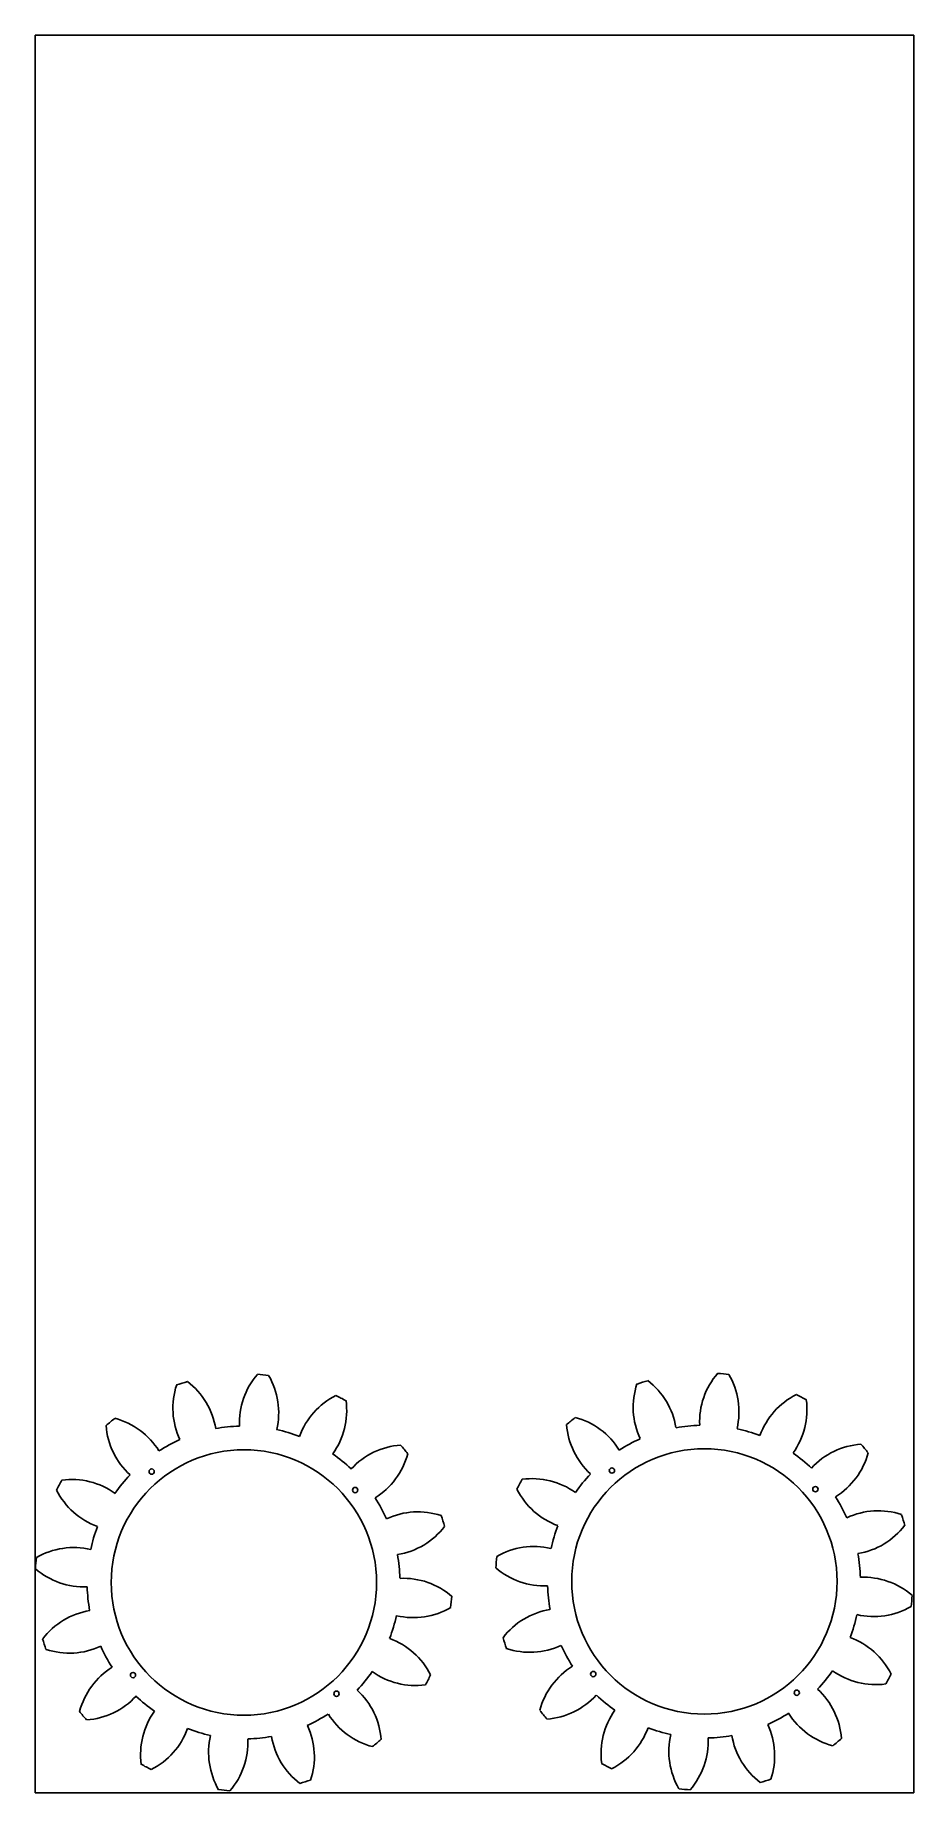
# Model space of a CAD drawing. Header units: millimetres. Extents: x -2986 to -2486, y 371 to 1371.
import ezdxf

# ---------------------------------------------------------------- set-up
doc = ezdxf.new("R2010")
doc.units = ezdxf.units.MM
doc.header["$MEASUREMENT"] = 0
for name, color, linetype, true_color in [('DEFAULT', 178, 'Continuous', 0x000000), ('GEARS', 15, 'Continuous', 0x994c4c), ('Predefinito', 178, 'Continuous', 0x000000)]:
    doc.layers.add(name, color=color, linetype=linetype, true_color=true_color)

msp = doc.modelspace()

# ---------------------------------------------------------------- linework, layer by layer
at = {"color": 7, "linetype": 'Continuous', "true_color": 0xffffff}
for centre, radius, start, end in [((-2865, 589.7), 42.2, 161.6317, 204.9896), ((-2867, 490.6), 118.7, 105.6186, 108.709), ((-2924.5, 571.3), 42.2, 9.338, 52.6959), ((-2827.2, 581.4), 42.2, 139.1317, 182.4896), ((-2867, 490.6), 118.7, 83.1186, 86.209), ((-2889.2, 587.2), 42.2, 346.838, 30.1959), ((-2603.1, 590.3), 42.2, 161.6317, 204.9896), ((-2605, 491.1), 118.7, 105.6186, 108.709), ((-2662.6, 571.9), 42.2, 9.338, 52.6959), ((-2565.3, 582), 42.2, 139.1317, 182.4896), ((-2605, 491.1), 118.7, 83.1186, 86.209), ((-2627.3, 587.8), 42.2, 346.838, 30.1959), ((-2795.5, 559.3), 42.2, 116.6317, 159.9896), ((-2850.5, 588.4), 42.2, 324.338, 7.6959), ((-2867, 490.6), 118.7, 60.6186, 63.709), ((-2533.5, 559.8), 42.2, 116.6317, 159.9896), ((-2588.6, 588.9), 42.2, 324.338, 7.6959), ((-2605, 491.1), 118.7, 60.6186, 63.709), ((-2867, 490.6), 118.7, 128.1186, 131.209), ((-2951, 543.2), 42.2, 31.838, 75.1959), ((-2605, 491.1), 118.7, 128.1186, 131.209), ((-2641.1, 583.5), 42.2, 184.1317, 227.4896), ((-2689.1, 543.7), 42.2, 31.838, 75.1959), ((-2605, 491.1), 89, 91.5454, 100.2822), ((-2903.1, 582.9), 42.2, 184.1317, 227.4896), ((-2867, 490.6), 89, 114.0454, 122.7822), ((-2867, 490.6), 89, 91.5454, 100.2822), ((-2867, 490.6), 89, 69.0454, 77.7822), ((-2605, 491.1), 89, 114.0454, 122.7822), ((-2605, 491.1), 89, 69.0454, 77.7822), ((-2867, 490.6), 89, 46.5454, 55.2822), ((-2774.6, 526.7), 42.2, 94.1317, 137.4896), ((-2814.4, 574.6), 42.2, 301.838, 345.1959), ((-2867, 490.6), 118.7, 38.1186, 41.209), ((-2605, 491.1), 89, 46.5454, 55.2822), ((-2512.7, 527.2), 42.2, 94.1317, 137.4896), ((-2552.4, 575.2), 42.2, 301.838, 345.1959), ((-2605, 491.1), 118.7, 38.1186, 41.209), ((-2867, 490.6), 89, 136.5454, 145.2822), ((-2605, 491.1), 89, 136.5454, 145.2822), ((-2867, 490.6), 118.7, 150.6186, 153.709), ((-2935.7, 562.1), 42.2, 206.6317, 249.9896), ((-2964.7, 507), 42.2, 54.338, 97.6959), ((-2605, 491.1), 118.7, 150.6186, 153.709), ((-2673.7, 562.6), 42.2, 206.6317, 249.9896), ((-2702.8, 507.5), 42.2, 54.338, 97.6959), ((-2867, 490.6), 89, 24.0454, 32.7822), ((-2767.8, 488.6), 42.2, 71.6317, 114.9896), ((-2605, 491.1), 89, 24.0454, 32.7822), ((-2505.9, 489.2), 42.2, 71.6317, 114.9896), ((-2867, 490.6), 89, 159.0454, 167.7822), ((-2786.2, 548.1), 42.2, 279.338, 322.6959), ((-2867, 490.6), 118.7, 15.6186, 18.709), ((-2605, 491.1), 89, 159.0454, 167.7822), ((-2524.3, 548.7), 42.2, 279.338, 322.6959), ((-2605, 491.1), 118.7, 15.6186, 18.709), ((-2963.6, 468.3), 42.2, 76.838, 120.1959), ((-2701.7, 468.9), 42.2, 76.838, 120.1959), ((-2867, 490.6), 118.7, 173.1186, 176.209), ((-2867, 490.6), 89, 1.5454, 10.2822), ((-2605, 491.1), 118.7, 173.1186, 176.209), ((-2605, 491.1), 89, 1.5454, 10.2822), ((-2957.8, 530.3), 42.2, 229.1317, 272.4896), ((-2776.1, 450.8), 42.2, 49.1317, 92.4896), ((-2695.9, 530.9), 42.2, 229.1317, 272.4896), ((-2514.2, 451.4), 42.2, 49.1317, 92.4896), ((-2867, 490.6), 89, 181.5454, 190.2822), ((-2867, 490.6), 118.7, 353.1186, 356.209), ((-2605, 491.1), 89, 181.5454, 190.2822), ((-2605, 491.1), 118.7, 353.1186, 356.209), ((-2947.7, 433), 42.2, 99.338, 142.6959), ((-2867, 490.6), 89, 339.0454, 347.7822), ((-2770.3, 512.8), 42.2, 256.838, 300.1959), ((-2685.8, 433.6), 42.2, 99.338, 142.6959), ((-2605, 491.1), 89, 339.0454, 347.7822), ((-2508.4, 513.4), 42.2, 256.838, 300.1959), ((-2867, 490.6), 118.7, 195.6186, 198.709), ((-2966.1, 492.6), 42.2, 251.6317, 294.9896), ((-2867, 490.6), 89, 204.0454, 212.7822), ((-2798.3, 419.1), 42.2, 26.6317, 69.9896), ((-2605, 491.1), 118.7, 195.6186, 198.709), ((-2704.2, 493.1), 42.2, 251.6317, 294.9896), ((-2605, 491.1), 89, 204.0454, 212.7822), ((-2536.3, 419.6), 42.2, 26.6317, 69.9896), ((-2919.5, 406.5), 42.2, 121.838, 165.1959), ((-2657.6, 407.1), 42.2, 121.838, 165.1959), ((-2605, 491.1), 89, 316.5454, 325.2822), ((-2507.2, 474.7), 42.2, 234.338, 277.6959), ((-2867, 490.6), 89, 316.5454, 325.2822), ((-2769.2, 474.2), 42.2, 234.338, 277.6959), ((-2867, 490.6), 118.7, 330.6186, 333.709), ((-2605, 491.1), 118.7, 330.6186, 333.709), ((-2959.3, 454.5), 42.2, 274.1317, 317.4896), ((-2867, 490.6), 89, 226.5454, 235.2822), ((-2830.8, 398.2), 42.2, 4.1317, 47.4896), ((-2697.4, 455), 42.2, 274.1317, 317.4896), ((-2605, 491.1), 89, 226.5454, 235.2822), ((-2568.9, 398.8), 42.2, 4.1317, 47.4896), ((-2867, 490.6), 118.7, 218.1186, 221.209), ((-2883.4, 392.8), 42.2, 144.338, 187.6959), ((-2867, 490.6), 89, 294.0454, 302.7822), ((-2782.9, 438), 42.2, 211.838, 255.1959), ((-2605, 491.1), 118.7, 218.1186, 221.209), ((-2621.4, 393.3), 42.2, 144.338, 187.6959), ((-2605, 491.1), 89, 294.0454, 302.7822), ((-2521, 438.5), 42.2, 211.838, 255.1959), ((-2938.5, 421.9), 42.2, 296.6317, 339.9896), ((-2867, 490.6), 89, 249.0454, 257.7822), ((-2844.7, 393.9), 42.2, 166.838, 210.1959), ((-2906.7, 399.7), 42.2, 319.1317, 2.4896), ((-2867, 490.6), 89, 271.5454, 280.2822), ((-2809.4, 409.8), 42.2, 189.338, 232.6959), ((-2868.9, 391.4), 42.2, 341.6317, 24.9896), ((-2867, 490.6), 118.7, 308.1186, 311.209), ((-2676.5, 422.4), 42.2, 296.6317, 339.9896), ((-2605, 491.1), 89, 249.0454, 257.7822), ((-2582.8, 394.5), 42.2, 166.838, 210.1959), ((-2644.8, 400.3), 42.2, 319.1317, 2.4896), ((-2605, 491.1), 89, 271.5454, 280.2822), ((-2547.5, 410.4), 42.2, 189.338, 232.6959), ((-2607, 392), 42.2, 341.6317, 24.9896), ((-2605, 491.1), 118.7, 308.1186, 311.209), ((-2867, 490.6), 118.7, 240.6186, 243.709), ((-2605, 491.1), 118.7, 240.6186, 243.709), ((-2867, 490.6), 118.7, 263.1186, 266.209), ((-2867, 490.6), 118.7, 285.6186, 288.709), ((-2605, 491.1), 118.7, 263.1186, 266.209), ((-2605, 491.1), 118.7, 285.6186, 288.709)]:
    msp.add_arc(centre, radius, start, end, dxfattribs=at)
at = {"layer": 'DEFAULT'}
for centre in [(-2866.8, 490.6), (-2604.8, 491.2)]:
    msp.add_circle(centre, 75.5, dxfattribs=at)
at = {"layer": 'GEARS'}
for p, q in [((-2985.6, 370.9), (-2985.6, 1370.9)), ((-2985.6, 1370.9), (-2485.6, 1370.9)), ((-2485.6, 1370.9), (-2485.6, 370.9)), ((-2485.6, 370.9), (-2985.6, 370.9))]:
    msp.add_line(p, q, dxfattribs=at)
at = {"layer": 'Predefinito'}
for centre in [(-2919.3, 553.7), (-2657.4, 554.3), (-2803.5, 543.2), (-2541.6, 543.7), (-2929.9, 437.9), (-2668, 438.5), (-2814.1, 427.3), (-2552.2, 427.9)]:
    msp.add_circle(centre, 1.5, dxfattribs=at)

doc.saveas('drawing.dxf')
